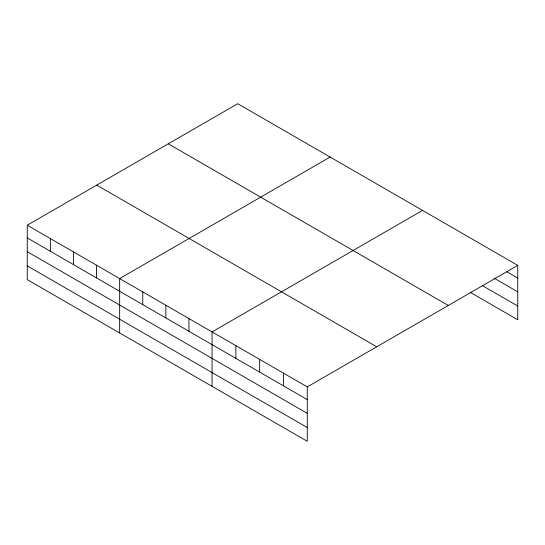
<?xml version="1.0" encoding="UTF-8"?>
<svg xmlns="http://www.w3.org/2000/svg" width="545" height="545" viewBox="0 0 545 545"><rect width="100%" height="100%" fill="white"/><g stroke="black" fill="none" stroke-linecap="round" stroke-linejoin="round"><path stroke-width="0.82" d="M27.25 225.221L307.271 386.889L307.271 441.293L27.25 279.626L27.25 225.221L237.729 103.707L517.75 265.374L517.75 319.779L470.144 292.29M330.141 157.055L119.655 278.577L119.655 332.981M422.545 210.404L212.059 331.925L212.059 386.33M307.271 386.889L517.75 265.374M506.932 271.832L517.75 278.079M493.947 278.093L517.75 291.841M482.407 285.614L517.75 306.017M168.276 143.805L448.29 305.472M96.71 185.123L376.724 346.79M27.25 237.933L307.271 399.601M27.25 251.688L307.271 413.355M27.25 265.871L307.271 427.539M283.468 373.148L283.468 385.853M259.665 359.407L259.665 372.112M235.862 345.666L235.862 358.372M188.958 318.587L188.958 331.292M165.857 305.248L165.857 317.953M142.756 291.909L142.756 304.621M96.554 265.238L96.554 277.943M73.452 251.899L73.452 264.604M50.351 238.56L50.351 251.265"/></g></svg>
